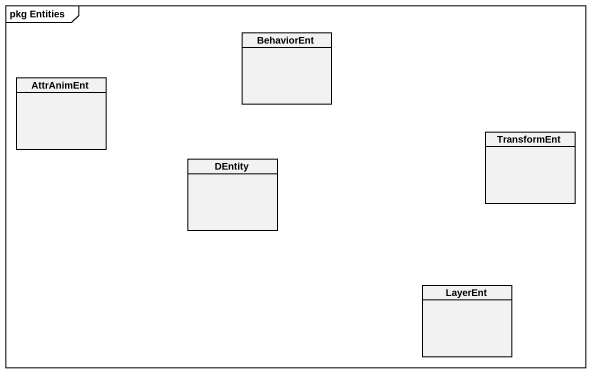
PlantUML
@startuml
mainframe pkg Entities
hide circle
hide empty members
class BehaviorEnt
class AttrAnimEnt
class DEntity
class TransformEnt
class LayerEnt
@enduml
